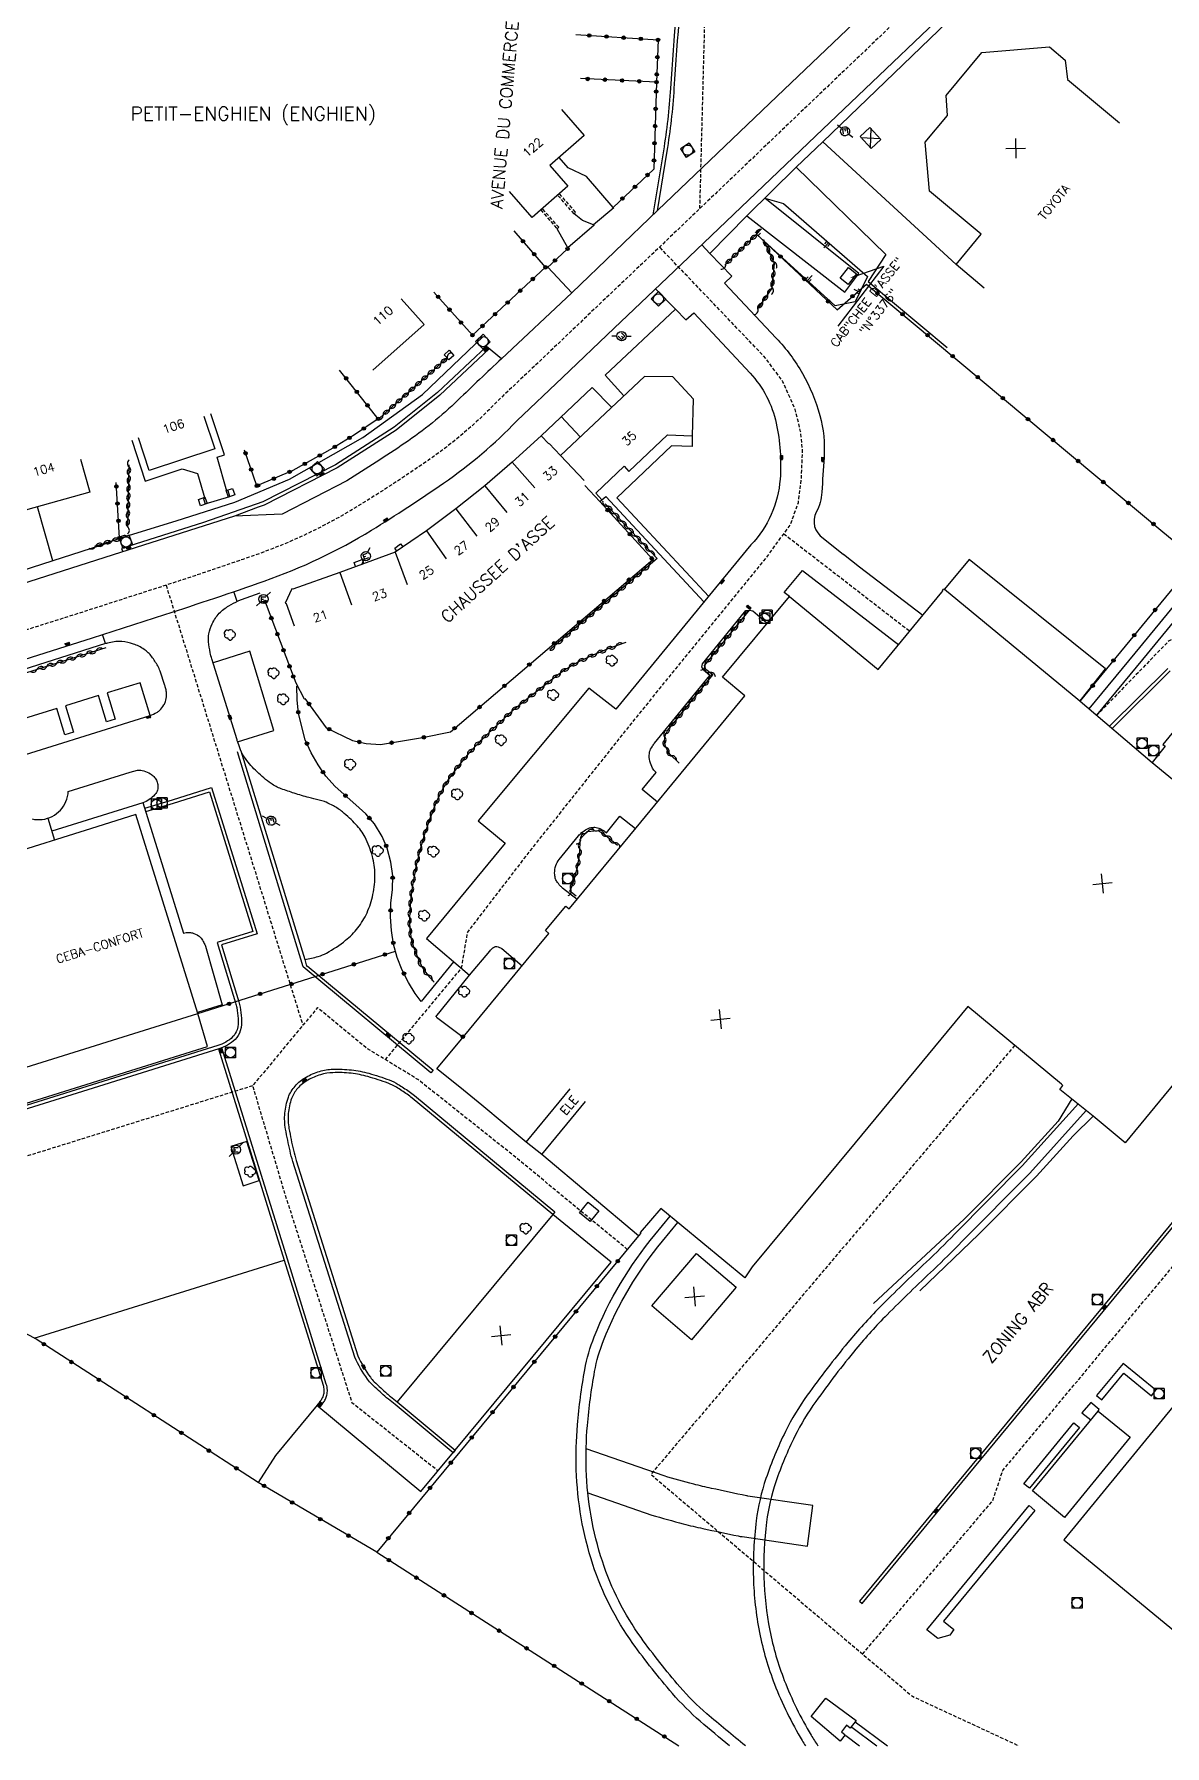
# Model space of a CAD drawing. Header units: millimetres. Extents: x 127000 to 128000, y 154000 to 154800.
# Drawn here: x 127500.4 to 127664.6, y 154000 to 154248.5 of the extents above; entities that cross this region are included whole.
import ezdxf
from ezdxf.enums import TextEntityAlignment as Align

# ---------------------------------------------------------------- set-up
doc = ezdxf.new("R2010")
doc.units = ezdxf.units.MM
doc.linetypes.add('DASHED', pattern=[0.75, 0.5, -0.25])
doc.layers.get('0').update_dxf_attribs({"linetype": 'CONTINUOUS'})
for name, color, linetype in [('W0001', 6, 'DASHED'), ('W0008', 7, 'CONTINUOUS'), ('W0100', 7, 'CONTINUOUS'), ('W0112', 1, 'DASHED'), ('W0120', 7, 'CONTINUOUS'), ('W0211', 2, 'CONTINUOUS'), ('W0300', 7, 'CONTINUOUS'), ('W0310', 3, 'CONTINUOUS'), ('W0322', 7, 'CONTINUOUS'), ('W0334', 7, 'CONTINUOUS'), ('W0400', 7, 'CONTINUOUS'), ('W0420', 7, 'CONTINUOUS'), ('W0471', 7, 'CONTINUOUS'), ('W0700', 7, 'CONTINUOUS'), ('W0980', 7, 'CONTINUOUS'), ('W0984', 7, 'CONTINUOUS'), ('W0989', 7, 'CONTINUOUS'), ('W0991', 7, 'CONTINUOUS'), ('W1102', 7, 'CONTINUOUS')]:
    doc.layers.add(name, color=color, linetype=linetype)
doc.styles.get("Standard").update_dxf_attribs({"font": 'romans.shx', "width": 0.85})

# ---------------------------------------------------------------- blocks, each defined once
blk = doc.blocks.new('t310o')
at = {"color": 0, "linetype": 'Continuous'}
for centre, start, end in [((-0.5, 0.38), 216.8699, 323.1304), ((0.5, -0.37), 36.8699, 143.1303)]:
    blk.add_arc(centre, 0.625, start, end, dxfattribs=at)
blk = doc.blocks.new('t322o')
at = {"color": 0, "linetype": 'Continuous'}
for radius in [0.25, 0.15]:
    blk.add_circle((0, 0), radius, dxfattribs=at)
blk = doc.blocks.new('t991o')
at = {"color": 0, "linetype": 'Continuous'}
for p, q in [((-1, 1), (1, -1)), ((-1, -1), (1, 1))]:
    blk.add_line(p, q, dxfattribs=at)
blk = doc.blocks.new('T471')
for p, q in [((-0.333334, 0.333334), (-0.333334, -0.333334)), ((-0.333334, 0.333334), (0.333334, 0.333334)), ((-0.333334, 0), (0, 0)), ((0.500001, 0.500001), (1.000002, 1.000002)), ((-0.500001, -0.500001), (-1.000002, -1.000002)), ((-0.333334, -0.333334), (0.333334, -0.333334))]:
    blk.add_line(p, q)
blk.add_ellipse((0, 0), major_axis=(0.471405, 0.471405), ratio=1, start_param=5.4977871438, end_param=11.780972451)
blk = doc.blocks.new('T400')
for p, q in [((-0.15, 0.3), (0.15, 0.3)), ((-0.15, -0.25), (-0.15, 0.3)), ((-0.15, 0.15), (0.15, 0.15)), ((-0.15, 0), (0.15, 0)), ((0.15, 0.3), (0.15, -0.25)), ((-0.15, -0.15), (0.15, -0.15)), ((-0.15, -0.25), (-0.15, -0.3)), ((-0.15, -0.3), (0.15, -0.3)), ((0.15, -0.3), (0.15, -0.25))]:
    blk.add_line(p, q)
blk = doc.blocks.new('T420')
for p, q in [((0.75, 0.75), (-0.75, 0.75)), ((-0.75, 0.75), (-0.75, -0.75)), ((0.75, 0.75), (0.75, -0.75)), ((0.75, -0.75), (-0.75, -0.75))]:
    blk.add_line(p, q)
blk.add_ellipse((0, 0), major_axis=(-0.53, 0.53), ratio=1, start_param=3.926991, end_param=10.210176)
blk = doc.blocks.new('t112o')
at = {"color": 0, "linetype": 'Continuous'}
for p, q in [((-0.5, 0.5), (0.5, 0.5)), ((-0.5, -0.5), (-0.5, 0.5)), ((0.5, 0.5), (0.5, -0.5)), ((0.5, -0.5), (-0.5, -0.5))]:
    blk.add_line(p, q, dxfattribs=at)
blk = doc.blocks.new('t211o')
at = {"color": 0, "linetype": 'Continuous'}
for p, q in [((-0.29, 0.5), (-0.29, 0)), ((0, 1), (0, 0)), ((0.29, 0.5), (0.29, 0))]:
    blk.add_line(p, q, dxfattribs=at)
blk = doc.blocks.new('T300')
for p, q in [((-0.8, 0.51), (-0.86, 0.34)), ((-0.86, 0.34), (-0.86, 0.17)), ((-0.86, 0.17), (-0.74, 0.06)), ((-0.69, 0.63), (-0.8, 0.51)), ((-0.8, -0.06), (-0.74, 0.06)), ((-0.74, 0.06), (-0.69, 0.11)), ((-0.57, 0.69), (-0.69, 0.63)), ((-0.46, 0.69), (-0.57, 0.69)), ((-0.29, 0.63), (-0.46, 0.69)), ((-0.29, 0.63), (-0.17, 0.74)), ((-0.23, 0.57), (-0.29, 0.63)), ((-0.17, 0.74), (-0.06, 0.8)), ((-0.06, 0.8), (0.06, 0.8)), ((0.06, 0.8), (0.23, 0.74)), ((0.23, 0.74), (0.34, 0.63)), ((0.34, 0.63), (0.4, 0.51)), ((0.46, 0.46), (0.34, 0.46)), ((0.4, 0.51), (0.4, 0.46)), ((0.57, 0.4), (0.46, 0.46)), ((0.57, 0.4), (0.69, 0.29)), ((0.69, 0.29), (0.74, 0.17)), ((0.74, 0.06), (0.69, -0.17)), ((0.74, 0.17), (0.74, 0.06)), ((-0.8, -0.17), (-0.8, -0.06)), ((-0.8, -0.23), (-0.8, -0.17)), ((-0.74, -0.34), (-0.8, -0.23)), ((-0.69, -0.4), (-0.74, -0.34)), ((-0.51, -0.46), (-0.69, -0.4)), ((-0.4, -0.46), (-0.51, -0.46)), ((-0.4, -0.46), (-0.34, -0.46)), ((-0.34, -0.46), (-0.34, -0.4)), ((-0.34, -0.51), (-0.34, -0.46)), ((-0.29, -0.63), (-0.34, -0.51)), ((-0.17, -0.74), (-0.29, -0.63)), ((-0.06, -0.8), (-0.17, -0.74)), ((0.06, -0.8), (-0.06, -0.8)), ((0.17, -0.74), (0.06, -0.8)), ((0.23, -0.69), (0.17, -0.74)), ((0.29, -0.46), (0.23, -0.46)), ((0.29, -0.63), (0.23, -0.69)), ((0.46, -0.4), (0.29, -0.46)), ((0.34, -0.51), (0.29, -0.63)), ((0.34, -0.51), (0.34, -0.46)), ((0.57, -0.34), (0.46, -0.4)), ((0.63, -0.29), (0.57, -0.34)), ((0.69, -0.17), (0.63, -0.29))]:
    blk.add_line(p, q)

msp = doc.modelspace()

# ---------------------------------------------------------------- linework, layer by layer
for p, q in [((127623.82, 154214.83), (127617.13, 154206.09)), ((127619.63, 154213.35), (127623.82, 154214.83))]:
    msp.add_line(p, q)
msp.add_solid([(127619.68, 154213.22), (127619.59, 154213.48), (127618.88, 154213.08)])
at = {"layer": 'W0001'}
msp.add_lwpolyline([(127597.1, 154223.18), (127598.22, 154265.76, 0.007333), (127599.21, 154280.63, 0.024583), (127599.28, 154303.68), (127598.26, 154325.83), (127596.18, 154366.61), (127593.62, 154412.92), (127591.14, 154457.18), (127588.03, 154513.7), (127587.87, 154516.36, 0.434401), (127571.65, 154530.68), (127558.17, 154529.92), (127550.2, 154529.48, -0.257329), (127537.33, 154535.39, -0.146468), (127534.25, 154543.95), (127533.04, 154566.09, -0.144999), (127534.79, 154574.16, -0.121712), (127539.87, 154579.67, -0.133002), (127547.05, 154582.06), (127633.66, 154586.88)], format="xyb", dxfattribs=at)
at = {"layer": 'W0001', "flags": 128}
for points in [[(127707.09, 154328.15), (127696.07, 154317.64), (127684.73, 154306.8), (127668.4, 154291.23), (127654.07, 154277.57), (127636.76, 154261.04), (127611.11, 154236.57), (127590.61, 154216.98), (127581.88, 154208.69), (127574.39, 154201.54), (127567.68, 154195.2, -0.051498), (127557.61, 154186.6, -0.013521), (127547.3, 154179.89, -0.05324), (127532.51, 154172.86, -0.006405), (127518.19, 154168.05), (127507.64, 154164.65), (127491.91, 154159.67), (127471.15, 154153.06), (127458.13, 154148.93), (127450.11, 154146.8, -0.021271), (127434.93, 154143.45)], [(127620.73, 154013.31), (127639.65, 154035.61), (127641.09, 154039.96), (127700.73, 154111.49, -0.412732), (127711.26, 154112.47), (127768.02, 154065.63), (127779.26, 154079.25), (127797.64, 154093.75), (127826.03, 154127.83), (127849.83, 154156.46)]]:
    msp.add_lwpolyline(points, format="xyb", dxfattribs=at)
for points in [[(127551.42, 154099.61), (127562.48, 154112.89), (127563.38, 154118.13), (127572.44, 154129.91), (127587.49, 154148.83), (127606.79, 154172.53), (127610.26, 154177.3), (127611.4, 154180.52), (127611.85, 154183.94), (127612.01, 154188.1), (127611.73, 154190.81), (127610.95, 154193.99), (127609.16, 154198.02), (127606.71, 154201.4), (127602.96, 154205.32), (127591.24, 154217.58)], [(127609.29, 154175.96), (127627.59, 154161.82)], [(127519.57, 154168.5), (127539.43, 154104.61)], [(127707.7, 154114.09), (127702.84, 154125.56), (127701, 154134.92), (127699.41, 154138.72), (127695.27, 154142.6), (127675.71, 154158.73), (127672.9, 154160.82), (127670.86, 154161.48), (127667.83, 154161.43), (127665.24, 154160.44), (127654.75, 154149.61)], [(127586.56, 154072.05), (127570.07, 154085.65), (127556.14, 154096.73), (127548.65, 154101.29), (127541.56, 154107.17), (127532.13, 154095.81), (127536.74, 154080.35), (127546.54, 154049.86), (127559.08, 154039.93)], [(127642.81, 154101.67), (127589.98, 154039.41), (127617.15, 154016.35), (127627.96, 154007.18), (127643.41, 154000)], [(127532.13, 154095.81), (127471.29, 154076.86)]]:
    msp.add_lwpolyline(points, dxfattribs=at)
at = {"layer": 'W0008', "flags": 128}
for points in [[(127590.93, 154222.85), (127592.35, 154231.49, 0.024691), (127593.38, 154240.59, -0.010136), (127595.25, 154262.72, 0.010631), (127596.47, 154277.41, -0.013669), (127597.03, 154287.65, 0.0472), (127596.89, 154298.7), (127595.71, 154325.38), (127593.62, 154366.57), (127591.11, 154412.55)], [(127436.07, 154138.36, 0.001772), (127440.37, 154139.36, 0.024836), (127450.07, 154142.18), (127472.37, 154149.24), (127493.12, 154155.85), (127508.86, 154160.84), (127519.41, 154164.24, 0.006405), (127533.83, 154169.09, 0.05324), (127549.39, 154176.48, 0.013521), (127559.88, 154183.31, 0.051114), (127570.51, 154192.36), (127577.14, 154198.64), (127584.64, 154205.79), (127593.37, 154214.08), (127613.87, 154233.67), (127639.52, 154258.14), (127656.84, 154274.68), (127671.16, 154288.33), (127687.49, 154303.91), (127698.83, 154314.75), (127713.77, 154329)], [(127700.51, 154327.45), (127689.33, 154316.78), (127662.7, 154291.36), (127622.54, 154253.04), (127608.26, 154239.42), (127591.01, 154222.93), (127578.51, 154210.96), (127568.28, 154201.37, 0.003476), (127561.96, 154195.35, -0.043326), (127554.25, 154189.11, -0.0103), (127545.82, 154183.66), (127536.44, 154178.82), (127529.49, 154178.51), (127512.95, 154173.23), (127486.44, 154164.75), (127481.62, 154160.6), (127464.4, 154155.15), (127455.63, 154152.84, -0.024135), (127442.84, 154150.12, -0.003067), (127434.5, 154148.82)], [(127604.52, 154174.34), (127584.87, 154150.48), (127580.99, 154153.56), (127564.9, 154134.27), (127568.8, 154131.02), (127557.39, 154117.21), (127563.64, 154111.9), (127566.57, 154115.38, -0.02848), (127566.82, 154115.65, -0.028355), (127567.11, 154115.9, -0.132088), (127567.41, 154116.02, -0.105282), (127567.81, 154115.98, -0.03622), (127568.16, 154115.84, -0.065394), (127568.33, 154115.73), (127571.28, 154113.21)], [(127530.43, 154144.47), (127539.72, 154114.17, 0.035057), (127541.67, 154114.59, 0.054273), (127542.87, 154115.09, 0.043691), (127545.64, 154116.94, 0.058048), (127547.41, 154118.73, 0.059787), (127548.75, 154120.93, 0.05486), (127549.62, 154123.61, 0.055431), (127549.9, 154126.52, 0.061757), (127549.54, 154129.12, 0.053822), (127548.46, 154131.91, 0.071186), (127547.14, 154133.76, 0.030198), (127545.19, 154135.57, 0.050859), (127543.87, 154136.45, 0.008668), (127542.82, 154136.98, 0.035947), (127542.56, 154137.08, 0.020913), (127541.79, 154137.29, -0.011005), (127540.31, 154137.66, -0.010293), (127538.19, 154138.29, -0.01143), (127536.3, 154138.94, -0.063761), (127534.82, 154139.71, -0.040282), (127532.79, 154141.39, -0.037114), (127531.08, 154143.31, -0.072299), (127530.43, 154144.47, -0.004415), (127530.02, 154145.58, -0.011107), (127529.87, 154146.02), (127526.21, 154157.79, -0.028318), (127525.98, 154158.69, -0.016353), (127525.73, 154160.28, -0.081202), (127525.78, 154161.44, -0.061808), (127526.27, 154162.89, -0.075875), (127527.3, 154164.41, -0.078345), (127528.7, 154165.5, -0.010362), (127530.04, 154166.21, -0.031302), (127530.5, 154166.41), (127533.22, 154167.37)], [(127590.92, 154137), (127588.7, 154138.85), (127590.77, 154141.32), (127590.65, 154141.42, -0.097899), (127590.23, 154141.93, -0.060906), (127589.84, 154142.93, -0.090209), (127589.76, 154144.08, -0.119943), (127590.06, 154144.9, -0.006294), (127590.41, 154145.41, -0.01855), (127590.53, 154145.58), (127598.56, 154155.38), (127597.61, 154156.14), (127597.39, 154156.58), (127597.48, 154157.06), (127603.79, 154164.82), (127604.31, 154164.85), (127604.78, 154164.77), (127606.8, 154163.04)], [(127517.27, 154149.58, 0.035983), (127518.24, 154150.02, 0.08098), (127518.62, 154150.31, 0.04068), (127519.25, 154151.11, 0.079025), (127519.48, 154151.6, 0.050273), (127519.63, 154152.49, 0.07086), (127519.59, 154153.13, 0.006238), (127519.45, 154153.74, 0.020926), (127519.4, 154153.92), (127518.7, 154156.03, 0.052001), (127518.36, 154156.78, 0.026639), (127517.49, 154158.11, 0.08336), (127516.38, 154159.18, 0.074192), (127514.83, 154159.95, 0.048281), (127513.14, 154160.31, 0.074246), (127512.01, 154160.27, 0.006796), (127511.04, 154160.08, 0.024749), (127510.78, 154160.01), (127450.82, 154140.98)], [(127656.99, 154147.68), (127665.41, 154156.05, -0.057456)], [(127500.1, 154134.57), (127500.47, 154134.5), (127500.84, 154134.46), (127501.22, 154134.46), (127501.59, 154134.49), (127501.96, 154134.55), (127502.33, 154134.65), (127502.68, 154134.78), (127503.02, 154134.93), (127503.35, 154135.12), (127503.66, 154135.33), (127503.95, 154135.57), (127504.22, 154135.83), (127504.46, 154136.12), (127504.68, 154136.43), (127504.87, 154136.75), (127505.03, 154137.09), (127505.16, 154137.44), (127505.26, 154137.81), (127505.33, 154138.18), (127505.37, 154138.55), (127514.37, 154141.37), (127515.44, 154141.63, -0.098501), (127516.32, 154141.53, -0.048337), (127517.3, 154141.11, -0.082226), (127517.8, 154140.72, -0.07385), (127518.17, 154140.18, -0.07594), (127518.36, 154139.57, -0.102852), (127518.31, 154138.75, -0.113131), (127517.95, 154138.09, -0.066017), (127517.12, 154137.36, -0.072083), (127516.2, 154136.92), (127502.97, 154132.79)], [(127516.63, 154135.65), (127520.64, 154136.86), (127525.85, 154138.49), (127532.18, 154118.2), (127526.99, 154116.6), (127529.65, 154107.86, -0.033438), (127529.82, 154107.16, -0.01512), (127530.03, 154105.59, -0.097463), (127529.87, 154103.95, -0.132403), (127529.23, 154102.91, -0.058089), (127528.24, 154102.17, -0.055711), (127527.06, 154101.65), (127469.2, 154083.58), (127472.32, 154073.57), (127474.28, 154074.16), (127474.91, 154072.21), (127476.74, 154072.89), (127476.85, 154072.65), (127480.35, 154070.88), (127479.83, 154069.99)], [(127516.48, 154136.13), (127520.49, 154137.34), (127526.18, 154139.12), (127532.81, 154117.87), (127527.61, 154116.27), (127530.13, 154108, -0.033438), (127530.31, 154107.24, -0.01512), (127530.52, 154105.64, -0.097463), (127530.35, 154103.81, -0.132403), (127529.58, 154102.54, -0.058089), (127528.49, 154101.73, -0.055711), (127527.21, 154101.17), (127469.35, 154083.1)], [(127516.18, 154136.93), (127522.12, 154117.98, -0.063638), (127522.85, 154118.08, -0.085701), (127523.39, 154118, -0.050833), (127524.28, 154117.59, -0.102572), (127524.65, 154117.27, -0.036717), (127525.06, 154116.6, -0.052219), (127525.27, 154116.09), (127527.72, 154107.55), (127524.13, 154106.45)], [(127579.25, 154122.86), (127577.16, 154124.52, -0.04597), (127576.81, 154124.86, -0.028296), (127576.32, 154125.48, -0.085417), (127576.1, 154125.96, -0.061686), (127576, 154126.69, -0.084299), (127576.17, 154127.78, -0.091318), (127576.66, 154128.67), (127579.48, 154132.12, -0.055103), (127579.93, 154132.56, -0.036904), (127580.69, 154133.07, -0.097589), (127581.49, 154133.34, -0.109907), (127582.23, 154133.27, -0.038701), (127582.91, 154133, -0.062163), (127583.28, 154132.75), (127583.52, 154132.54), (127585.49, 154134.96), (127587.76, 154133.18)], [(127527.18, 154101.16), (127536.73, 154070.5), (127542.36, 154052.37, -0.060526), (127542.49, 154051.62, -0.075086), (127542.44, 154051.01, -0.050422), (127542.26, 154050.52, -0.052453), (127542, 154050.09, -0.002316), (127541.64, 154049.63, -0.006926), (127541.52, 154049.47), (127535.46, 154042.14), (127532.94, 154038.24)], [(127541.88, 154049.13), (127541.9, 154049.16, 0.006926), (127542.03, 154049.32, 0.002316), (127542.4, 154049.79, 0.052453), (127542.71, 154050.31, 0.050422), (127542.92, 154050.89, 0.075086), (127542.99, 154051.65, 0.060551), (127542.84, 154052.52), (127537.21, 154070.65), (127527.65, 154101.32)], [(127541.47, 154049.47), (127556.59, 154036.93), (127561.57, 154042.93), (127561.25, 154042.55), (127552.83, 154049.53, -0.007003), (127551.85, 154050.31, -0.012944), (127551.32, 154050.77, -0.003235), (127550.43, 154051.58, -0.00293), (127549.46, 154052.49, -0.045107), (127548.84, 154053.21, -0.053001), (127546.98, 154056.42), (127539.82, 154079.03), (127537.98, 154084.82, -0.021275), (127537.57, 154086.36, -0.010255), (127536.92, 154089.51, -0.067287), (127536.82, 154091.84, -0.06559), (127537.33, 154094.16, -0.093731), (127538.3, 154095.77, -0.082834), (127539.91, 154097.08, -0.057488), (127541.85, 154097.91, -0.062174), (127543.79, 154098.22, -0.037853), (127546.5, 154098.12, -0.040086), (127549.01, 154097.63, -0.021329), (127551.99, 154096.66, -0.049219), (127553.28, 154096.02, -0.011416), (127554.85, 154095, -0.022512), (127555.64, 154094.4), (127576.03, 154077.53), (127575.72, 154077.14), (127555.32, 154094.02, 0.022512), (127554.57, 154094.58, 0.011416), (127553.02, 154095.6, 0.049219), (127551.81, 154096.19, 0.021329), (127548.88, 154097.15, 0.040086), (127546.44, 154097.63, 0.037853), (127543.81, 154097.72, 0.062174), (127541.99, 154097.43, 0.057488), (127540.16, 154096.65, 0.082834), (127538.67, 154095.44, 0.093731), (127537.8, 154093.98, 0.06559), (127537.31, 154091.79, 0.067287), (127537.42, 154089.6, 0.010255), (127538.06, 154086.47, 0.021275), (127538.46, 154084.98), (127540.3, 154079.18), (127547.44, 154056.6, 0.052595), (127549.24, 154053.5, 0.045107), (127549.81, 154052.85, 0.00293), (127550.77, 154051.95, 0.003235), (127551.65, 154051.14, 0.012944), (127552.16, 154050.7, 0.007003), (127553.14, 154049.93)], [(127580.82, 154036.73), (127590.1, 154033.5, 0.007125), (127594.69, 154032.22, 0.011582), (127597.53, 154031.55, 0.000575), (127602.66, 154030.46, 0.016312), (127603.22, 154030.36), (127612.72, 154028.99), (127613.48, 154034.89), (127604.07, 154036.25, -0.016312), (127603.89, 154036.28, -0.000575), (127598.78, 154037.37, -0.011582), (127596.2, 154037.98, -0.0069), (127591.91, 154039.17), (127580.58, 154043.11)]]:
    msp.add_lwpolyline(points, format="xyb", dxfattribs=at)
for points in [[(127596, 154190.2), (127595.96, 154188.64), (127592.99, 154188.72), (127585.05, 154181.2), (127598.4, 154166.85)], [(127582.87, 154180.9), (127583.42, 154181.38), (127597.71, 154166.04)], [(127629.46, 154164.09), (127620.26, 154171.1), (127617.95, 154172.95)], [(127610.12, 154166.85), (127609.34, 154167.45), (127611.98, 154170.63), (127625.97, 154159.85)], [(127529.91, 154166.15), (127529.43, 154167.56)], [(127510.78, 154160.01), (127510.35, 154161.32)], [(127529.95, 154145.77), (127535.22, 154147.4), (127531.72, 154158.9), (127526.39, 154157.22)], [(127665.06, 154156.4), (127656.61, 154148.02)], [(127494.33, 154142.41), (127517.27, 154149.58), (127515.79, 154154.34), (127511.03, 154152.86), (127512.17, 154149.04), (127510.93, 154148.65), (127509.77, 154152.46), (127504.97, 154150.97), (127506.12, 154147.16), (127504.87, 154146.77), (127503.68, 154150.57), (127498.88, 154149.08)], [(127539.73, 154114.15), (127539.96, 154113.2), (127540.08, 154113.22), (127558.36, 154098.07), (127558.04, 154097.68), (127539.47, 154113.08), (127539.47, 154113.08), (127529.95, 154144.32)], [(127502.38, 154134.67), (127503.37, 154131.5)], [(127561.33, 154113.8), (127556.61, 154108.06)], [(127558.75, 154105.83), (127563.64, 154111.9)], [(127681.34, 154094.94), (127655.27, 154063.36), (127631.76, 154034.9), (127620.3, 154020.97), (127620.69, 154020.65), (127632.15, 154034.58), (127655.65, 154063.04), (127681.73, 154094.62)], [(127500.42, 154059.18), (127536.73, 154070.5)], [(127654.93, 154048.6), (127655.11, 154048.81), (127653.86, 154049.84), (127652.59, 154048.34), (127653.86, 154047.3)], [(127619.66, 154003.49), (127624.35, 154000)]]:
    msp.add_lwpolyline(points, dxfattribs=at)
for points in [[(127533.1, 154082.05), (127531.31, 154087.72), (127528.98, 154086.98), (127530.77, 154081.31)], [(127581.15, 154076.1), (127579.61, 154077.35), (127580.88, 154078.9), (127582.41, 154077.64)], [(127663.33, 154051.61), (127658.59, 154055.51), (127654.69, 154050.84), (127655.5, 154050.21), (127658.67, 154054.09), (127662.7, 154050.79)], [(127644.95, 154037.38), (127644.13, 154038.01), (127651.43, 154046.89), (127652.22, 154046.23)], [(127632.46, 154018.09), (127634, 154016.86), (127633.4, 154016.06), (127631.66, 154015.55), (127630.05, 154016.81), (127644.92, 154034.89), (127645.73, 154034.17)], [(127613.27, 154004.25), (127615.38, 154006.89), (127619.78, 154003.66), (127618.93, 154002.55), (127618.4, 154002.97), (127617.69, 154002.01), (127618.22, 154001.57), (127617.46, 154000.65)]]:
    msp.add_lwpolyline(points, close=True, dxfattribs=at)
at = {"layer": 'W0100'}
for points in [[(127638.37, 154211.64), (127634.31, 154215.04), (127637.97, 154219.44), (127630.43, 154225.72), (127629.82, 154232.79), (127633.04, 154236.69), (127632.86, 154239.61), (127638.06, 154245.81), (127647.87, 154246.65), (127650.14, 154244.71), (127650.48, 154241.91), (127658.02, 154235.62)], [(127577.02, 154237.55), (127580.3, 154233.77), (127575.32, 154229.44), (127577.94, 154226.41), (127572.73, 154221.88), (127569.45, 154225.65)], [(127553.72, 154210.06), (127557.05, 154206.32), (127549.61, 154199.69)], [(127596.02, 154190.2), (127596.18, 154195.52), (127593.15, 154198.73), (127589.04, 154198.8), (127576.84, 154187.31), (127575.2, 154189.08), (127575.14, 154189.03), (127574.03, 154190.2), (127569.81, 154186.36), (127565.87, 154182.9), (127561.66, 154179.56), (127557.37, 154176.4), (127552.84, 154173.29), (127544.79, 154170.35), (127537.96, 154167.9), (127537.85, 154167.96), (127536.88, 154165.9), (127536.99, 154165.85), (127538.17, 154162.61)], [(127525.07, 154193.03), (127526.64, 154188.28), (127517.13, 154185.14), (127515.56, 154189.89)], [(127507.16, 154186.81), (127508.51, 154182), (127472.62, 154171.97), (127471.27, 154176.78)]]:
    msp.add_lwpolyline(points, dxfattribs=at)
for points in [[(127621.99, 154231.91), (127620.37, 154233.66), (127621.77, 154234.92), (127623.38, 154233.18)], [(127619.85, 154213.72), (127618.63, 154212.14), (127617.48, 154213.06), (127618.7, 154214.64)]]:
    msp.add_lwpolyline(points, close=True, dxfattribs=at)
at = {"layer": 'W0100', "flags": 128}
for points in [[(127580.4, 154182.95), (127582.58, 154180.64), (127582.87, 154180.9), (127581.97, 154181.85), (127581.97, 154181.85), (127586.1, 154185.76), (127586.8, 154185.02), (127592.38, 154190.3), (127596, 154190.2)], [(127687.68, 154122.47), (127658.86, 154087.52), (127654.2, 154091.43), (127649.38, 154095.3), (127649.83, 154095.85), (127649.62, 154096.03), (127636, 154107.31), (127619.63, 154087.53), (127619.63, 154087.53), (127604.71, 154069.52), (127603.63, 154067.94), (127591.42, 154077.98), (127588.43, 154074.53), (127588.54, 154074.43), (127588.2, 154074.03), (127574.12, 154085.82), (127571.88, 154087.65), (127568.67, 154090.31), (127565.45, 154092.99), (127562.24, 154095.63), (127558.89, 154098.26), (127562.74, 154102.9), (127571.88, 154113.94), (127575.18, 154117.93), (127574.67, 154118.36), (127574.67, 154118.36), (127577.63, 154121.91), (127578.13, 154121.5), (127578.41, 154121.83), (127587.83, 154133.26), (127603.65, 154152.44), (127600.4, 154155.12), (127610.12, 154166.85), (127623, 154156.24), (127632.26, 154167.49), (127632.4, 154167.66), (127632.32, 154167.73), (127632.53, 154167.97), (127632.61, 154167.9), (127632.61, 154167.91)], [(127632.61, 154167.9), (127652, 154151.96), (127662.77, 154142.75)], [(127672.16, 154154.96), (127664.36, 154145.36), (127664.68, 154145.1), (127662.77, 154142.75), (127681.34, 154127.56)], [(127553.14, 154049.93), (127557.8, 154046.06), (127561.57, 154042.93), (127584.19, 154070.2), (127575.72, 154077.14), (127553.14, 154049.93)], [(127666.24, 154049.72), (127649.97, 154029.89), (127686.28, 154000)]]:
    msp.add_lwpolyline(points, dxfattribs=at)
msp.add_lwpolyline([(127471.34, 154140.64), (127475.95, 154125.91), (127477.38, 154126.36), (127478.22, 154123.66), (127458.27, 154117.44), (127467.31, 154088.53), (127524.18, 154106.29), (127515.19, 154135.2), (127509.49, 154133.42), (127495.28, 154128.97), (127494.43, 154131.68), (127495.86, 154132.13), (127491.25, 154146.85), (127484.58, 154144.76), (127484.4, 154145.33, 0.167364), (127477.85, 154143.33), (127478.04, 154142.72), (127471.33, 154140.63)], format="xyb", dxfattribs=at)
for points in [[(127602.38, 154066.58), (127595.86, 154058.94), (127590.1, 154063.86), (127596.63, 154071.49)], [(127650.06, 154033.16), (127645.39, 154037), (127654.93, 154048.6), (127659.59, 154044.8)]]:
    msp.add_lwpolyline(points, close=True, dxfattribs=at)
at = {"layer": 'W0112'}
for points in [[(127576.68, 154225.31), (127579.03, 154222.6), (127578.82, 154222.4), (127576.46, 154225.12)], [(127573.98, 154222.97), (127576.36, 154220.24), (127576.6, 154220.45), (127574.22, 154223.18)]]:
    msp.add_lwpolyline(points, dxfattribs=at)
at = {"layer": 'W0120', "flags": 128}
for points in [[(127651.13, 154093.9), (127649.12, 154090.66), (127643.78, 154084.8), (127635.47, 154076.43), (127622.31, 154064.19)], [(127654.23, 154091.41), (127651.3, 154088.56), (127645.98, 154082.71), (127637.6, 154074.27), (127629.03, 154066.05)]]:
    msp.add_lwpolyline(points, dxfattribs=at)
at = {"layer": 'W0211'}
msp.add_lwpolyline([(127603.9, 154222.12), (127618.13, 154211.05), (127620.17, 154213.77), (127606.52, 154224.69), (127609.22, 154223.92), (127621.43, 154213.3), (127619.67, 154209.63), (127616.74, 154209.04), (127605.34, 154219.45)], dxfattribs=at)
at = {"layer": 'W0310'}
for points in [[(127605.34, 154219.45), (127600.71, 154214.96)], [(127605.52, 154208.6), (127607.58, 154211.61), (127607.92, 154215.18), (127606.45, 154218.5)], [(127560.39, 154201.51), (127550.6, 154192.77)], [(127514, 154176.94), (127514.2, 154185.96)], [(127512.91, 154175.29), (127509.19, 154174.13)]]:
    msp.add_lwpolyline(points, dxfattribs=at)
at = {"layer": 'W0310', "flags": 128}
for points in [[(127590.89, 154172.36), (127583.36, 154180.31)], [(127590.89, 154172.36), (127575.3, 154159.1)], [(127510.83, 154159.42), (127448.14, 154139.67)]]:
    msp.add_lwpolyline(points, dxfattribs=at)
for points in [[(127594.07, 154142.67), (127592.74, 154143.98, -0.080658), (127592.38, 154144.49, -0.054274), (127592.05, 154145.36, -0.115312), (127592.03, 154146.5, -0.118414), (127592.51, 154147.51), (127598.98, 154155.48), (127597.97, 154156.26), (127597.75, 154156.83), (127604.31, 154164.85)], [(127586.33, 154160.16, 0.031445), (127579.94, 154157.59, 0.053314), (127576.48, 154155.46, 0.003808), (127570.82, 154151.02, 0.015964), (127569.51, 154149.91, 0.006129), (127566.76, 154147.35, 0.007892), (127564.68, 154145.31, 0.021226), (127562.88, 154143.32, 0.017913), (127560.94, 154140.81, 0.050543), (127559.06, 154137.52, 0.0319), (127556.97, 154131.9, 0.017263), (127556.01, 154128.27, 0.01762), (127555.33, 154124.66, 0.030826), (127554.93, 154120.31, 0.04812), (127555.12, 154117.51, 0.042379), (127555.46, 154116.15, 0.022108), (127556.45, 154113.65, 0.053565), (127557.14, 154112.47, 0.034765), (127558.51, 154110.86)], [(127579.15, 154123.34), (127578.22, 154124.09, 0.025114), (127578.88, 154125.88, 0.025114), (127579.35, 154127.73, 0.025678), (127579.64, 154129.66), (127579.73, 154131.62), (127580.75, 154132.74), (127582.28, 154132.88), (127583.14, 154132.39), (127585.13, 154130.74)]]:
    msp.add_lwpolyline(points, format="xyb", dxfattribs=at)
at = {"layer": 'W0322'}
for points in [[(127579.07, 154248.43), (127591.02, 154247.65), (127590.79, 154241.54), (127590.39, 154228.89), (127584.49, 154223.35)], [(127590.79, 154241.54), (127579.77, 154242.04)], [(127574.67, 154214.65), (127570.11, 154219.94)], [(127577.88, 154217.32), (127574.85, 154214.53)], [(127574.67, 154214.65), (127564.06, 154204.78)], [(127564.06, 154204.78), (127558.47, 154211.03)], [(127550.37, 154192.64), (127544.77, 154199.73)], [(127550.37, 154192.64), (127546.91, 154190.33), (127543.78, 154188.38), (127537.97, 154185.13), (127532.75, 154182.91)], [(127532.75, 154182.91), (127530.96, 154188.1)], [(127512.82, 154175.35), (127512.31, 154183.41)], [(127533.98, 154166.07), (127537.64, 154156.34)]]:
    msp.add_lwpolyline(points, dxfattribs=at)
at = {"layer": 'W0322', "flags": 128}
for points in [[(127605.34, 154219.45), (127617.02, 154208.49), (127621.3, 154212.21), (127664.36, 154176.23), (127669.25, 154172.23), (127684.23, 154190.11), (127706.86, 154217.42), (127710.62, 154214.22), (127724.56, 154231.04), (127735.94, 154244.82)], [(127537.64, 154156.34), (127538.39, 154154.3), (127539.63, 154151.98), (127539.73, 154152.05), (127542.83, 154147.8), (127546.62, 154145.97), (127548.63, 154145.5), (127550.69, 154145.37), (127556.83, 154146.36), (127560.88, 154147.22), (127590.25, 154172.24), (127582.58, 154180.64)], [(127669.25, 154172.23), (127652.33, 154151.7)], [(127556.61, 154108.06), (127555.73, 154109.24), (127554.77, 154110.83), (127553.87, 154112.61), (127553.14, 154114.42), (127552.6, 154116.38), (127552.29, 154118.35), (127552.17, 154120.36), (127552.21, 154122.31), (127552.44, 154124.31), (127552.49, 154126.32), (127552.22, 154128.29), (127551.7, 154130.3), (127550.94, 154132.02), (127549.86, 154133.83), (127548.58, 154135.28), (127547.15, 154136.61), (127544.11, 154139.26), (127542.76, 154140.79), (127541.64, 154142.4), (127540.63, 154144.17), (127539.79, 154146.05), (127538.78, 154149.85), (127538.6, 154151.84), (127538.56, 154153.85)], [(127550.16, 154028.09), (127532.94, 154038.24), (127500.53, 154059.12), (127479.83, 154069.99), (127461, 154080.51), (127453.18, 154084.96), (127458.97, 154088.5), (127444.88, 154113.35), (127443.74, 154115.32)], [(127524.18, 154106.29), (127552.88, 154115.37)], [(127558.84, 154105.76), (127562.74, 154102.9)], [(127588.2, 154074.03), (127550.16, 154028.09), (127594.05, 154000)]]:
    msp.add_lwpolyline(points, dxfattribs=at)
at = {"layer": 'W0334'}
msp.add_line((127532.92, 154179.81), (127529.49, 154178.51), dxfattribs=at)
at = {"layer": 'W0334', "flags": 128}
for points in [[(127590.33, 154222.27), (127591.85, 154231.57, 0.024691), (127592.88, 154240.62, -0.010136), (127594.75, 154262.77, 0.010625), (127595.97, 154277.43, -0.013658), (127596.53, 154287.69, 0.047267), (127596.4, 154298.66), (127595.22, 154325.36), (127593.12, 154366.54), (127590.61, 154412.52)], [(127597.37, 154217.91), (127598.56, 154216.67), (127601.72, 154213.36), (127600.67, 154212.32), (127608.17, 154204.38, -0.059027), (127612.01, 154199.21, -0.064298), (127614.52, 154193.15, -0.082487), (127615.13, 154187.04, 0.001432), (127614.81, 154181.99, -0.107077), (127614, 154179.1, 0.390491), (127615, 154175.33), (127617.95, 154172.95)], [(127590.65, 154211.5), (127593.54, 154208.56), (127595.07, 154207), (127596.2, 154208.06), (127604.38, 154199.28, -0.135454), (127608.19, 154192, -0.071904), (127608.75, 154183.89, -0.172799), (127604.52, 154174.34, -0.953712)]]:
    msp.add_lwpolyline(points, format="xyb", dxfattribs=at)
at = {"layer": 'W0334'}
for points in [[(127598.56, 154216.67), (127603.9, 154222.12), (127611.1, 154229.18), (127614.94, 154232.87), (127640.86, 154257.85), (127646.47, 154263.12), (127657.74, 154273.5), (127660.14, 154272.55)], [(127634.31, 154215.04), (127614.94, 154232.87)], [(127584.49, 154223.35), (127580.64, 154227.82), (127577.97, 154229.09), (127576.67, 154230.61)], [(127611.1, 154229.18), (127624.1, 154216.5), (127621.55, 154212.58), (127633, 154202.98)], [(127584.59, 154223.29), (127581.67, 154220.79), (127581.76, 154220.76), (127577.93, 154217.46), (127576.36, 154220.24)], [(127581.67, 154220.79), (127580.03, 154221.44), (127578.84, 154222.43)], [(127575, 154214.66), (127578.51, 154210.96)], [(127586.05, 154196), (127583.36, 154198.97), (127593.54, 154208.56)], [(127513.01, 154175.37), (127521.03, 154177.82), (127529.54, 154180.55), (127537.51, 154183.87), (127548.14, 154189.94), (127556.79, 154196.2), (127565.57, 154204.53)], [(127568.28, 154201.37), (127566.12, 154203.15), (127558.99, 154196.47), (127552.68, 154191.42), (127544.15, 154185.96), (127533.63, 154180.59), (127525.02, 154177.61), (127513.11, 154173.81), (127513.27, 154173.33)], [(127566.51, 154202.83), (127559.32, 154196.1), (127552.98, 154191.01), (127544.4, 154185.52), (127533.83, 154180.13), (127532.92, 154179.81)], [(127574.03, 154190.2), (127581.43, 154197.19), (127584.28, 154194.33)], [(127514.57, 154189.56), (127516.53, 154183.61), (127521.91, 154185.37), (127524.15, 154184.7), (127525.19, 154181.09), (127524.98, 154181.04), (127525.23, 154180.29), (127528.83, 154181.35), (127528.59, 154182.19), (127528.4, 154182.13), (127526.99, 154187.06), (127528.05, 154187.41), (127526.08, 154193.36)], [(127579.72, 154190.03), (127576.97, 154192.97)], [(127503.12, 154172.04), (127500.87, 154179.86)], [(127547.1, 154171.19), (127546.88, 154171.81), (127548.04, 154172.21), (127548.26, 154171.62)], [(127553.07, 154173.45), (127552.77, 154173.88), (127553.61, 154174.5), (127553.93, 154174.04)]]:
    msp.add_lwpolyline(points, dxfattribs=at)
msp.add_lwpolyline([(127511.38, 154174.67), (127503.12, 154172.04), (127485.54, 154166.39), (127480.51, 154162.39), (127478.93, 154161.89), (127471.62, 154159.62), (127463.66, 154157.12), (127461.24, 154156.44), (127455.1, 154154.82, -0.024135), (127442.51, 154152.14, -0.003059), (127434.22, 154150.85, -0.003059)], format="xyb", dxfattribs=at)
at = {"layer": 'W0700', "flags": 128}
for points in [[(127653.65, 154150.55), (127660.32, 154158.62), (127707.9, 154216.5)], [(127654.75, 154149.61), (127661.44, 154157.7), (127709.01, 154215.59)], [(127618.28, 154001.48), (127620.28, 154000)], [(127619.17, 154002.68), (127622.78, 154000)]]:
    msp.add_lwpolyline(points, dxfattribs=at)
for points in [[(127652.1, 154093.24), (127643.9, 154084.19), (127634.07, 154074.28, -0.014634), (127629.98, 154070.22, 0.009087), (127623.2, 154063.65, 0.023432), (127618.6, 154058.55, 0.016451), (127612.7, 154050.88, 0.04045), (127609.52, 154045.61, 0.033446), (127606.7, 154038.82, 0.050413), (127605.28, 154032.66, 0.03785), (127604.87, 154024.44, 0.042507), (127605.76, 154016.46, 0.043758), (127607.94, 154008.95, 0.042408), (127611.95, 154000.76, 0.006171), (127612.42, 154000)], [(127653.22, 154092.22), (127645, 154083.15), (127635.16, 154073.22, -0.014593), (127631.02, 154069.11, 0.009087), (127624.28, 154062.57, 0.023432), (127619.77, 154057.59, 0.016451), (127613.94, 154050, 0.04045), (127610.89, 154044.93, 0.033446), (127608.14, 154038.33, 0.050413), (127606.79, 154032.47, 0.03785), (127606.39, 154024.47, 0.042507), (127607.25, 154016.75, 0.043758), (127609.36, 154009.5, 0.042408), (127613.25, 154001.54, 0.013199), (127614.24, 154000)], [(127601.4, 154000, -0.006498), (127597.16, 154003.55, -0.036764), (127593.1, 154007.61, -0.022301), (127587.37, 154014.86, -0.07727), (127581.55, 154026.33, -0.070922), (127579.15, 154040.04, -0.029218), (127579.32, 154046.61, -0.023598), (127580.38, 154054.6, -0.049897), (127581.75, 154059.38, -0.078838), (127590.55, 154074.19), (127592.77, 154076.88)], [(127603.7, 154000, -0.008605), (127598.11, 154004.65, -0.036764), (127594.19, 154008.56, -0.022301), (127588.55, 154015.71, -0.07727), (127582.93, 154026.78, -0.070922), (127580.59, 154040.09, -0.029218), (127580.76, 154046.49, -0.023598), (127581.81, 154054.34, -0.049897), (127583.1, 154058.85, -0.078847), (127591.66, 154073.27), (127593.88, 154075.96)]]:
    msp.add_lwpolyline(points, format="xyb", dxfattribs=at)
at = {"layer": 'W1102'}
for p, q in [((127576.84, 154187.31), (127580.27, 154183.68)), ((127569.81, 154186.36), (127573.14, 154182.64)), ((127565.87, 154182.9), (127569.07, 154179.06)), ((127561.66, 154179.56), (127564.69, 154175.59)), ((127557.37, 154176.4), (127560.27, 154172.33)), ((127552.84, 154173.29), (127554.56, 154168.59)), ((127544.79, 154170.35), (127546.49, 154165.65))]:
    msp.add_line(p, q, dxfattribs=at)
at = {"layer": 'W1102', "flags": 128}
for points in [[(127652.33, 154151.7), (127656, 154156.34), (127636.21, 154172.24), (127632.61, 154167.91)], [(127467.31, 154088.53), (127468.79, 154083.75), (127525.57, 154101.5), (127524.18, 154106.29)], [(127571.88, 154087.65), (127578.24, 154095.37)], [(127574.12, 154085.82), (127580.49, 154093.52)]]:
    msp.add_lwpolyline(points, dxfattribs=at)

# ---------------------------------------------------------------- block references
at = {"layer": 'W0112'}
for p, rotation in [((127560.65, 154201.9), 311.800843348851), ((127528.92, 154181.92), 289.062783737009), ((127524.89, 154180.65), 289.062783737009)]:
    msp.add_blockref('t112o', p, dxfattribs=dict(at, rotation=rotation))
at = {"layer": 'W0211'}
for p, rotation in [((127605.34, 154219.45), 317.588801107582), ((127615.77, 154218.22), 138.96515412377), ((127612.72, 154212.71), 317.588801107582), ((127620.35, 154211.05), 64.22174930516631)]:
    msp.add_blockref('t211o', p, dxfattribs=dict(at, rotation=rotation))
at = {"layer": 'W0300'}
for p in [(127528.88, 154161.28), (127584.34, 154157.52), (127535.22, 154155.72), (127536.59, 154151.92), (127575.81, 154152.53), (127568.24, 154145.99), (127546.35, 154142.46), (127561.89, 154138.13), (127550.34, 154129.91), (127558.42, 154129.81), (127557.1, 154120.5), (127562.89, 154109.48), (127554.82, 154102.68), (127531.81, 154083.33), (127571.83, 154075.09)]:
    msp.add_blockref('T300', p, dxfattribs=at)
at = {"layer": 'W0310'}
for p, rotation in [((127604.44, 154218.58), 224.181131930735), ((127605.34, 154219.45), 224.181131930735), ((127601.75, 154215.97), 224.181131930735), ((127602.65, 154216.84), 224.181131930735), ((127603.54, 154217.71), 224.181131930735), ((127606.8, 154217.71), 113.881605683299), ((127607.31, 154216.57), 113.881605683299), ((127600.85, 154215.1), 224.181131930735), ((127607.81, 154215.42), 113.881605683299), ((127607.83, 154214.2), 84.53319282563598), ((127607.59, 154211.71), 84.53319282563598), ((127607.71, 154212.96), 84.53319282563598), ((127605.52, 154208.6), 55.500936617853), ((127606.22, 154209.63), 55.500936617853), ((127606.93, 154210.66), 55.500936617853), ((127560.39, 154201.51), 221.774478847361), ((127557.59, 154199.02), 221.774478847361), ((127558.53, 154199.85), 221.774478847361), ((127559.46, 154200.68), 221.774478847361), ((127554.8, 154196.52), 221.774478847361), ((127555.73, 154197.35), 221.774478847361), ((127556.66, 154198.18), 221.774478847361), ((127552, 154194.02), 221.774478847361), ((127552.93, 154194.85), 221.774478847361), ((127553.87, 154195.68), 221.774478847361), ((127551.07, 154193.19), 221.774478847361), ((127514.16, 154184.44), 88.71441810603741), ((127514.19, 154185.69), 88.71441810603741), ((127514.11, 154181.94), 88.71441810603741), ((127514.14, 154183.19), 88.71441810603741), ((127514.05, 154179.44), 88.71441810603741), ((127514.08, 154180.69), 88.71441810603741), ((127583.67, 154179.98), 133.4320453837714), ((127584.7, 154178.89), 133.4320453837714), ((127514, 154176.94), 88.71441810603741), ((127514.02, 154178.19), 88.71441810603741), ((127585.74, 154177.8), 133.4320453837714), ((127586.77, 154176.71), 133.4320453837714), ((127509.33, 154174.17), 197.324128154811), ((127510.53, 154174.55), 197.324128154811), ((127511.72, 154174.92), 197.324128154811), ((127512.91, 154175.29), 197.324128154811), ((127587.8, 154175.62), 133.4320453837714), ((127588.83, 154174.53), 133.4320453837714), ((127589.75, 154171.38), 220.3833657285061), ((127589.86, 154173.45), 133.4320453837714), ((127587.46, 154169.44), 220.3833657285061), ((127588.61, 154170.41), 220.3833657285061), ((127584.04, 154166.52), 220.3833657285061), ((127585.18, 154167.5), 220.3833657285061), ((127586.32, 154168.47), 220.3833657285061), ((127581.75, 154164.58), 220.3833657285061), ((127582.89, 154165.55), 220.3833657285061), ((127603.55, 154163.91), 50.73152753049222), ((127578.32, 154161.67), 220.3833657285061), ((127579.47, 154162.64), 220.3833657285061), ((127580.61, 154163.61), 220.3833657285061), ((127601.65, 154161.59), 50.73152753049222), ((127602.6, 154162.75), 50.73152753049222), ((127576.04, 154159.72), 220.3833657285061), ((127577.18, 154160.69), 220.3833657285061), ((127583.51, 154159.14), 201.3981633900351), ((127584.91, 154159.67), 199.8295220493861), ((127599.75, 154159.27), 50.73152753049222), ((127600.7, 154160.43), 50.73152753049222), ((127502.25, 154156.72), 197.4856734376898), ((127503.68, 154157.17), 197.4856734376898), ((127505.11, 154157.62), 197.4856734376898), ((127506.54, 154158.07), 197.4856734376898), ((127507.97, 154158.52), 197.4856734376898), ((127509.4, 154158.97), 197.4856734376898), ((127578.09, 154156.58), 211.78770832824), ((127579.4, 154157.32), 207.2950753972645), ((127580.75, 154157.97), 204.5354460713329), ((127582.12, 154158.57), 202.966804730684), ((127597.85, 154156.95), 50.73152753049222), ((127598.8, 154158.11), 50.73152753049222), ((127500.81, 154156.27), 197.4856734376898), ((127574.47, 154153.91), 217.9798540408931), ((127575.66, 154154.83), 217.7978932968645), ((127576.85, 154155.74), 216.2803412592154), ((127598.37, 154154.73), 50.94092704059192), ((127598.56, 154155.81), 142.1432630491547), ((127572.12, 154152.05), 218.3437755289503), ((127573.29, 154152.98), 218.1618147849217), ((127596.48, 154152.4), 50.94092704059192), ((127597.43, 154153.57), 50.94092704059192), ((127568.68, 154149.15), 222.6237413264159), ((127569.79, 154150.16), 221.4005630648787), ((127570.94, 154151.12), 218.5257362729788), ((127593.64, 154148.91), 50.94092704059192), ((127594.59, 154150.07), 50.94092704059192), ((127595.53, 154151.24), 50.94092704059192), ((127566.49, 154147.1), 223.8375050825368), ((127567.58, 154148.13), 223.1851197175285), ((127592.02, 154146.43), 79.70604079344159), ((127592.7, 154147.74), 50.94092704059192), ((127563.35, 154143.88), 228.963575504577), ((127564.36, 154144.98), 226.2414747641777), ((127565.42, 154146.05), 224.7681278166426), ((127592.18, 154144.96), 109.8857518585754), ((127561.47, 154141.54), 233.2205804064016), ((127562.39, 154142.72), 231.2815446842487), ((127593, 154143.73), 135.1368649312261), ((127559.82, 154139.04), 240.7844772420359), ((127560.6, 154140.32), 236.2110789259596), ((127558.54, 154136.33), 247.5464309739998), ((127559.14, 154137.7), 245.3578755581122), ((127557.99, 154134.93), 249.373762935659), ((127557.03, 154132.09), 253.0284268589774), ((127557.49, 154133.52), 251.2010948973182), ((127579.78, 154131.67), 47.88562751657187), ((127580.81, 154132.74), 5.246953849150618), ((127582.3, 154132.87), 330.3806706987511), ((127583.55, 154132.05), 320.3596218061356), ((127556.23, 154129.2), 256.2227215965339), ((127556.61, 154130.65), 254.6417105243039), ((127579.67, 154130.19), 87.35290265128468), ((127584.7, 154131.09), 320.3596218061356), ((127555.89, 154127.74), 257.8279571367241), ((127579.24, 154127.23), 76.97365424084241), ((127579.52, 154128.7), 81.4888182938858), ((127555.35, 154124.79), 261.1220568369733), ((127555.6, 154126.27), 259.4750069868487), ((127578.34, 154124.37), 67.94332613538536), ((127578.85, 154125.78), 72.45849018807824), ((127555.01, 154121.81), 265.8995219726582), ((127555.14, 154123.3), 263.4779970981251), ((127554.93, 154120.31), 268.3210468471914), ((127554.96, 154118.81), 274.2009200158927), ((127555.15, 154117.32), 280.6504763661028), ((127555.56, 154115.88), 289.5880844768362), ((127556.09, 154114.48), 292.4175246673487), ((127556.72, 154113.12), 299.4580329737492), ((127557.58, 154111.9), 309.1052249240419)]:
    msp.add_blockref('t310o', p, dxfattribs=dict(at, rotation=rotation))
at = {"layer": 'W0322'}
for p, rotation in [((127581.04, 154248.3), 176.284475232749), ((127583.53, 154248.14), 176.284475232749), ((127586.03, 154247.98), 176.284475232749), ((127588.52, 154247.82), 176.284475232749), ((127591.02, 154247.65), 176.284475232749), ((127591.02, 154247.65), 267.891238897725), ((127590.92, 154245.15), 267.891238897725), ((127580.8, 154241.99), 177.393617577253), ((127583.3, 154241.88), 177.393617577253), ((127585.8, 154241.76), 177.393617577253), ((127588.29, 154241.65), 177.393617577253), ((127590.79, 154241.54), 177.393617577253), ((127590.83, 154242.66), 267.891238897725), ((127590.75, 154240.16), 268.197811822854), ((127590.67, 154237.66), 268.197811822854), ((127590.59, 154235.16), 268.197811822854), ((127590.51, 154232.66), 268.197811822854), ((127590.43, 154230.16), 268.197811822854), ((127589.5, 154228.05), 223.155454695612), ((127585.85, 154224.63), 223.155454695612), ((127587.67, 154226.34), 223.155454695612), ((127571.4, 154218.44), 130.813333442359), ((127573.04, 154216.54), 130.813333442359), ((127577.88, 154217.32), 222.706877473753), ((127574.67, 154214.65), 130.813333442359), ((127574.67, 154214.65), 222.9625036679971), ((127576.05, 154215.63), 222.706877473753), ((127608.8, 154216.2), 316.8235314987658), ((127572.84, 154212.95), 222.9625036679971), ((127612.26, 154212.95), 316.8235314987658), ((127559.07, 154210.37), 131.800843348851), ((127569.18, 154209.54), 222.9625036679971), ((127571.01, 154211.25), 222.9625036679971), ((127615.73, 154209.7), 316.8235314987658), ((127619.27, 154210.44), 40.91513300420171), ((127622.88, 154210.89), 320.1202427567413), ((127560.73, 154208.5), 131.800843348851), ((127562.4, 154206.64), 131.800843348851), ((127567.35, 154207.84), 222.9625036679971), ((127626.53, 154207.84), 320.1202427567413), ((127564.06, 154204.78), 131.800843348851), ((127565.52, 154206.13), 222.9625036679971), ((127630.17, 154204.79), 320.1202427567413), ((127633.82, 154201.75), 320.1202427567413), ((127545.72, 154198.53), 128.312427325134), ((127637.46, 154198.7), 320.1202427567413), ((127547.27, 154196.56), 128.312427325134), ((127548.82, 154194.6), 128.312427325134), ((127641.11, 154195.66), 320.1202427567413), ((127550.37, 154192.64), 128.312427325134), ((127550.37, 154192.64), 213.763049412842), ((127644.75, 154192.61), 320.1202427567413), ((127546.2, 154189.89), 211.8512506727), ((127548.29, 154191.25), 213.763049412842), ((127648.4, 154189.57), 320.1202427567413), ((127531.11, 154187.64), 109.062783737054), ((127541.9, 154187.33), 209.19788355975), ((127544.08, 154188.57), 211.8512506727), ((127531.93, 154185.28), 109.062783737054), ((127537.51, 154184.94), 203.055335446107), ((127539.72, 154186.11), 209.19788355975), ((127652.04, 154186.52), 320.1202427567413), ((127512.35, 154182.83), 93.60552951638701), ((127532.75, 154182.91), 109.062783737054), ((127532.91, 154182.98), 203.055335446107), ((127535.21, 154183.96), 203.055335446107), ((127655.69, 154183.47), 320.1202427567413), ((127512.51, 154180.34), 93.60552951638701), ((127583.7, 154179.41), 132.4019118077433), ((127659.33, 154180.43), 320.1202427567413), ((127512.66, 154177.84), 93.60552951638701), ((127662.98, 154177.38), 320.1202427567413), ((127512.82, 154175.35), 93.60552951638701), ((127586.91, 154175.9), 132.4019118077433), ((127590.11, 154172.39), 132.4019118077433), ((127586.79, 154169.29), 40.4219995231636), ((127533.98, 154166.07), 290.619454736826), ((127583.18, 154166.21), 40.4219995231636), ((127663.21, 154164.9), 230.506755810123), ((127534.86, 154163.73), 290.619454736826), ((127579.56, 154163.13), 40.4219995231636), ((127535.74, 154161.39), 290.619454736826), ((127575.94, 154160.05), 40.4219995231636), ((127660.19, 154161.23), 230.506755810123), ((127536.62, 154159.05), 290.619454736826), ((127572.33, 154156.97), 40.4219995231636), ((127657.17, 154157.57), 230.506755810123), ((127537.5, 154156.71), 290.619454736826), ((127538.04, 154155.25), 290.6693019104485), ((127568.71, 154153.89), 40.4219995231636), ((127654.14, 154153.9), 230.506755810123), ((127538.76, 154150.06), 95.3618157367592), ((127540.32, 154151.25), 306.1731270642895), ((127565.1, 154150.81), 40.4219995231636), ((127543.27, 154147.59), 334.0598557601627), ((127561.48, 154147.73), 40.4219995231636), ((127540.04, 154145.49), 113.9772135184179), ((127547.62, 154145.73), 346.8783065138727), ((127552.32, 154145.63), 9.127200234736101), ((127557.01, 154146.4), 12.0313883558488), ((127542.36, 154141.36), 124.7621552000186), ((127545.63, 154137.94), 138.9797325421713), ((127549.09, 154134.69), 131.4033712755601), ((127551.54, 154130.66), 113.8558612076849), ((127552.48, 154126.03), 88.37985977142765), ((127552.19, 154121.29), 88.84263199510009), ((127551.35, 154114.88), 17.5474032415095), ((127552.57, 154116.57), 98.8739492558443), ((127546.83, 154113.45), 17.5474032415095), ((127537.77, 154110.59), 17.5474032415095), ((127542.3, 154112.02), 17.5474032415095), ((127554.13, 154112.1), 116.5584311024054), ((127528.71, 154107.72), 17.5474032415095), ((127533.24, 154109.16), 17.5474032415095), ((127562.67, 154102.95), 323.7362843466836), ((127585.17, 154070.37), 230.3748246430761), ((127582.14, 154066.71), 230.3748246430761), ((127579.11, 154063.06), 230.3748246430761), ((127501.82, 154058.29), 147.2041411245337), ((127576.08, 154059.4), 230.3748246430761), ((127505.82, 154055.71), 147.2041411245337), ((127573.05, 154055.74), 230.3748246430761), ((127509.81, 154053.14), 147.2041411245337), ((127513.8, 154050.57), 147.2041411245337), ((127570.02, 154052.08), 230.3748246430761), ((127517.8, 154047.99), 147.2041411245337), ((127566.99, 154048.42), 230.3748246430761), ((127521.79, 154045.42), 147.2041411245337), ((127525.78, 154042.85), 147.2041411245337), ((127563.96, 154044.76), 230.3748246430761), ((127529.77, 154040.28), 147.2041411245337), ((127560.93, 154041.1), 230.3748246430761), ((127533.79, 154037.74), 149.4881871492092), ((127537.88, 154035.32), 149.4881871492092), ((127557.9, 154037.45), 230.3748246430761), ((127541.97, 154032.91), 149.4881871492092), ((127554.87, 154033.79), 230.3748246430761), ((127546.06, 154030.5), 149.4881871492092), ((127551.85, 154030.13), 230.3748246430761), ((127551.93, 154026.96), 327.3825680661406), ((127555.93, 154024.4), 327.3825680661406), ((127559.93, 154021.84), 327.3825680661406), ((127563.93, 154019.28), 327.3825680661406), ((127567.93, 154016.71), 327.3825680661406), ((127571.93, 154014.15), 327.3825680661406), ((127575.93, 154011.59), 327.3825680661406), ((127579.93, 154009.03), 327.3825680661406), ((127583.93, 154006.47), 327.3825680661406), ((127587.93, 154003.91), 327.3825680661406), ((127591.94, 154001.35), 327.3825680661406)]:
    msp.add_blockref('t322o', p, dxfattribs=dict(at, rotation=rotation))
at = {"layer": 'W0400'}
for p, rotation in [((127566.05, 154202.74), 133.5077679297459), ((127608.96, 154187.04), 2.06050916901286), ((127614.96, 154186.75), 356.3480660756871), ((127542.2, 154184.57), 300.2936999211441), ((127551.5, 154177.97), 122.8166827749526), ((127514.14, 154173.9), 110.4448644564528), ((127600.35, 154169.03), 320.5196117878394), ((127604.2, 154165.27), 49.89527592406608), ((127505.26, 154159.98), 106.7309980501028), ((127517.03, 154149.35), 107.3573606300261), ((127528.83, 154149.32), 17.48964920172992), ((127551.81, 154103.2), 230.3278886732674), ((127527.53, 154100.91), 17.31313293027246), ((127539.71, 154096.54), 123.8579036730744), ((127655.86, 154063.68), 322.3128349528337), ((127548.27, 154055.03), 22.81635084134492), ((127541.93, 154049.59), 321.8399444723997), ((127631.41, 154034.07), 137.6399246381022)]:
    msp.add_blockref('T400', p, dxfattribs=dict(at, rotation=rotation))
at = {"layer": 'W0420'}
for p, rotation in [((127595.34, 154231.64), 33.43202968078641), ((127591.08, 154210.05), 134.511244497031), ((127565.59, 154203.87), 43.50776792974591), ((127541.51, 154185.4), 43.50776792974591), ((127513.76, 154174.78), 290.619454736826)]:
    msp.add_blockref('T420', p, dxfattribs=dict(at, rotation=rotation))
for p in [(127606.86, 154164.13), (127606.5, 154163.67), (127661.31, 154145.52), (127663, 154144.48), (127518.14, 154136.66), (127518.99, 154136.89), (127577.9, 154125.9), (127569.4, 154113.56), (127528.92, 154100.64), (127569.73, 154073.36), (127654.82, 154064.77), (127541.35, 154054.13), (127551.46, 154054.39), (127663.76, 154051.11), (127637.14, 154042.44), (127651.87, 154020.73)]:
    msp.add_blockref('T420', p, dxfattribs=at)
at = {"layer": 'W0471'}
for p, rotation in [((127618.19, 154234.39), 276.826663797915), ((127585.71, 154204.66), 134.511244497031), ((127548.57, 154172.71), 19.2230015048333), ((127534.82, 154134.31), 287.477881145884)]:
    msp.add_blockref('T471', p, dxfattribs=dict(at, rotation=rotation))
for p in [(127533.71, 154166.48), (127529.72, 154086.54)]:
    msp.add_blockref('T471', p, dxfattribs=at)
at = {"layer": 'W0991'}
for p, rotation in [((127621.88, 154233.42), 312.1691872630699), ((127642.96, 154231.92), 316.7576902706824), ((127655.57, 154125.18), 50.37615228558179), ((127600.09, 154105.5), 50.37615228558179), ((127596.34, 154065.21), 50.37615228558179), ((127568.24, 154059.57), 50.37615228558179)]:
    msp.add_blockref('t991o', p, dxfattribs=dict(at, rotation=rotation))

# ---------------------------------------------------------------- texts
at = {"layer": 'W0980'}
msp.add_text('PETIT-ENGHIEN (ENGHIEN)', height=2, dxfattribs=at).set_placement((127532.23, 154236.81), align=Align.MIDDLE)
at = {"layer": 'W0984'}
for s, rotation, p in [('TOYOTA', 50.6595, (127648.54, 154224.12)), ('CAB"CHEE D\'ASSE"', 52.1943, (127621.32, 154209.59)), ('"N%%D3376"', 52.1943, (127623.02, 154208.21)), ('CEBA-CONFORT', 17.3443, (127509.94, 154116.12)), ('ELE', 50.4092, (127578.11, 154092.99))]:
    msp.add_text(s, height=1.25, rotation=rotation, dxfattribs=at).set_placement(p, align=Align.MIDDLE)
at = {"layer": 'W0989'}
for s, rotation, p in [('AVENUE DU COMMERCE', 84.9847, (127568.72, 154236.8)), ("CHAUSSEE D'ASSE", 42.6452, (127567.71, 154170.77)), ('ZONING ABR', 50.3415, (127643.29, 154061.43))]:
    msp.add_text(s, height=1.75, rotation=rotation, dxfattribs=at).set_placement(p, align=Align.MIDDLE)
at = {"layer": 'W0991'}
for s, rotation, p in [('122', 41.2817, (127572.82, 154232.05)), ('110', 41.7028, (127551.05, 154207.62)), ('106', 18.2978, (127520.65, 154191.56)), ('35', 43.3044, (127586.82, 154189.81)), ('104', 15.6145, (127501.8, 154185.3)), ('33', 41.4447, (127575.36, 154184.72)), ('31', 41.4447, (127571.28, 154180.98)), ('29', 41.4447, (127566.95, 154177.32)), ('27', 36.3471, (127562.46, 154173.91)), ('25', 33.1784, (127557.38, 154170.33)), ('23', 20.0632, (127550.56, 154167.09)), ('21', 20.1599, (127541.98, 154164.01))]:
    msp.add_text(s, height=1.25, rotation=rotation, dxfattribs=at).set_placement(p, align=Align.MIDDLE)

doc.saveas('drawing.dxf')
